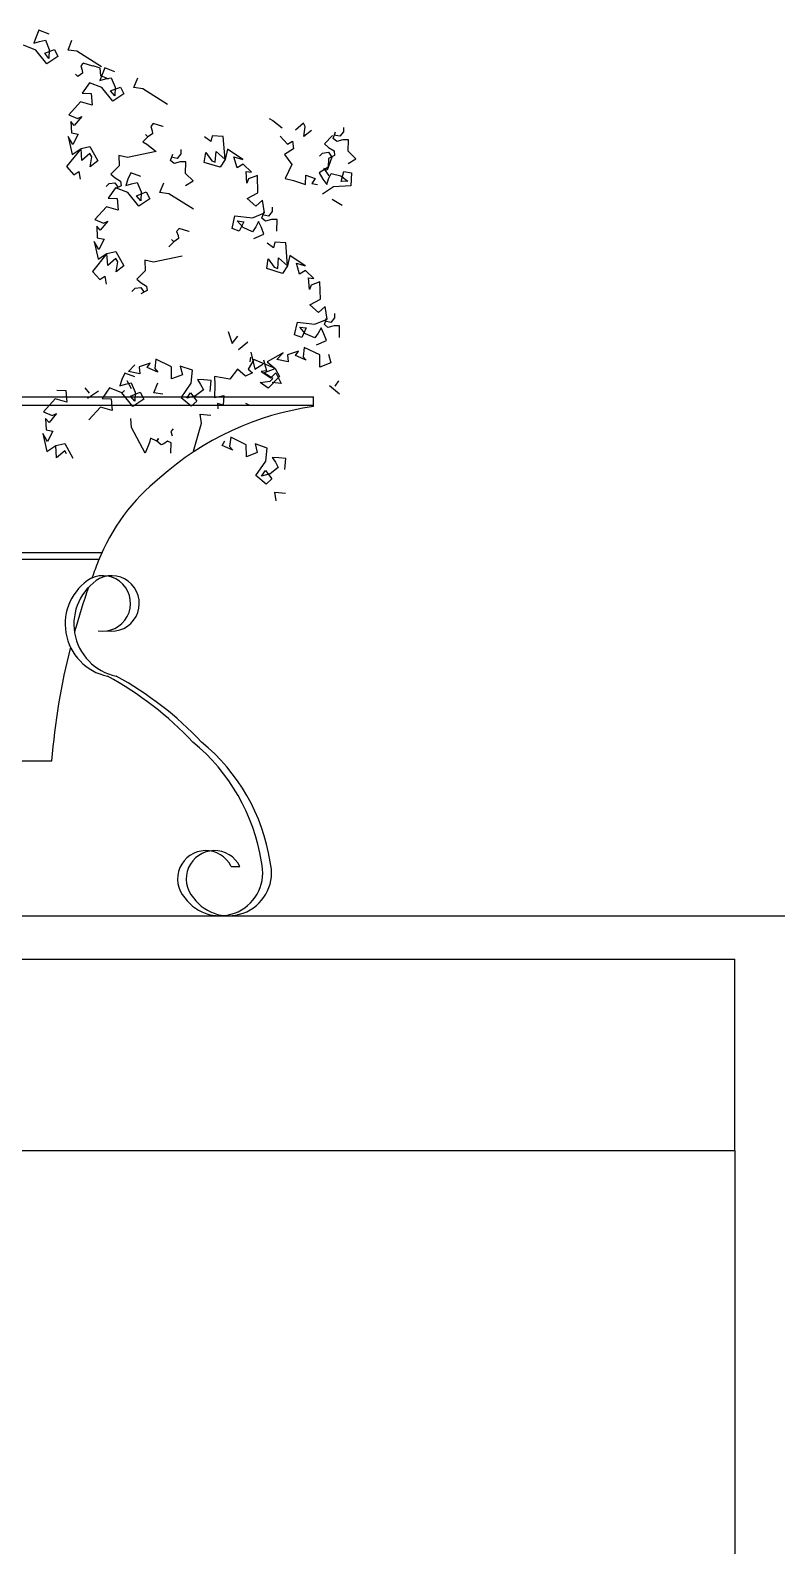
# Model space of a CAD drawing. Header units: millimetres. Extents: x 37301 to 64830, y 24173 to 38860.
# Drawn here: x 53384 to 53727, y 35043 to 35740 of the extents above; entities that cross this region are included whole.
import ezdxf

# ---------------------------------------------------------------- set-up
doc = ezdxf.new("R2010")
doc.units = ezdxf.units.MM

# ---------------------------------------------------------------- blocks, each defined once
blk = doc.blocks.new('A$C43EA375E')
for p, q in [((926.41, 1207.04), (925.15, 1204.01)), ((931.06, 1205.23), (926.41, 1207.04)), ((925.02, 1197.93), (919.36, 1200.15)), ((925.15, 1204.01), (924.14, 1201.16)), ((924.14, 1201.16), (926.7, 1201.96)), ((926.7, 1201.96), (929.43, 1202.5)), ((929.43, 1202.5), (931.19, 1198.22)), ((931.19, 1198.22), (931.02, 1194.11)), ((939.79, 1197.95), (941.61, 1202.45)), ((930.1, 1191.67), (925.02, 1197.93)), ((929.09, 1196.46), (933.58, 1198.18)), ((931.02, 1194.11), (929.09, 1196.46)), ((935.13, 1195.03), (930.1, 1191.67)), ((933.58, 1198.18), (935.13, 1195.03)), ((943.9, 1197.38), (939.79, 1197.95)), ((955.23, 1190.23), (943.9, 1197.38)), ((946.72, 1191.96), (945.61, 1190.63)), ((951.21, 1190.59), (946.72, 1191.96)), ((944.24, 1185.84), (943.22, 1186.93)), ((943.22, 1186.93), (944.24, 1185.84)), ((946.41, 1187.27), (944.24, 1185.84)), ((945.61, 1190.63), (946.3, 1188.64)), ((946.3, 1188.64), (946.41, 1187.27)), ((951.37, 1190.74), (951.21, 1190.59)), ((954.51, 1189.57), (951.37, 1190.74)), ((955.42, 1186.77), (954.41, 1183.91)), ((954.41, 1183.91), (956.97, 1184.71)), ((954.85, 1186.08), (954.51, 1189.57)), ((958.58, 1184.58), (954.85, 1186.08)), ((956.67, 1189.79), (955.42, 1186.77)), ((961.33, 1187.99), (956.67, 1189.79)), ((956.97, 1184.71), (959.69, 1185.26)), ((959.69, 1185.26), (961.46, 1180.97)), ((970.05, 1180.71), (971.87, 1185.2)), ((949.63, 1182.9), (946.27, 1178.12)), ((946.27, 1178.12), (950.38, 1177.95)), ((955.29, 1180.68), (949.63, 1182.9)), ((950.38, 1177.95), (950.84, 1172.62)), ((960.37, 1174.43), (955.29, 1180.68)), ((959.36, 1179.21), (963.85, 1180.93)), ((961.29, 1176.86), (959.36, 1179.21)), ((965.4, 1177.78), (960.37, 1174.43)), ((961.46, 1180.97), (961.29, 1176.86)), ((963.85, 1180.93), (965.4, 1177.78)), ((974.17, 1180.13), (970.05, 1180.71)), ((985.5, 1172.98), (974.17, 1180.13)), ((945.47, 1174.13), (940.14, 1168.21)), ((950.84, 1172.62), (945.47, 1174.13)), ((940.14, 1168.21), (944.17, 1166.53)), ((942.66, 1163.34), (941.07, 1165.18)), ((941.07, 1165.18), (941.32, 1159.89)), ((946.1, 1167.45), (942.66, 1163.34)), ((944.17, 1166.53), (946.1, 1167.45)), ((978.91, 1164.16), (977.8, 1162.83)), ((983.4, 1162.79), (978.91, 1164.16)), ((1032.22, 1166.47), (1034.01, 1165.5)), ((1034.01, 1165.5), (1038.28, 1162.18)), ((1048.05, 1164.29), (1044.36, 1161.1)), ((1048.85, 1162.82), (1048.05, 1164.29)), ((941.99, 1154.52), (939.89, 1158.22)), ((939.89, 1158.22), (941.74, 1149.99)), ((941.32, 1159.89), (944.46, 1159.27)), ((944.46, 1159.27), (941.99, 1154.52)), ((976.43, 1158.03), (974.23, 1155.69)), ((976.43, 1158.03), (975.4, 1159.13)), ((975.4, 1159.13), (976.43, 1158.03)), ((978.6, 1159.47), (976.43, 1158.03)), ((977.8, 1162.83), (978.49, 1160.84)), ((978.49, 1160.84), (978.6, 1159.47)), ((983.56, 1162.94), (983.4, 1162.79)), ((1005.49, 1155.89), (1002.57, 1158.08)), ((1006.08, 1158.55), (1005.49, 1155.89)), ((1011.12, 1158.2), (1006.08, 1158.55)), ((1012.03, 1147.61), (1011.12, 1158.2)), ((1037.27, 1158.37), (1040.67, 1154.63)), ((1048.14, 1158.16), (1048.85, 1162.82)), ((1051.74, 1160.93), (1048.14, 1158.16)), ((1061.44, 1158.64), (1057.68, 1154.84)), ((1061.69, 1157.36), (1062.71, 1160.3)), ((1063.33, 1155.98), (1061.69, 1157.36)), ((1064.72, 1158.3), (1062.06, 1158.89)), ((1066.16, 1156.69), (1063.33, 1155.98)), ((1066.43, 1160.4), (1064.72, 1158.3)), ((1068.74, 1156.76), (1066.16, 1156.69)), ((1066.41, 1162.42), (1066.43, 1160.4)), ((1068.66, 1151.41), (1068.74, 1156.76)), ((945.76, 1152.68), (939.09, 1144.4)), ((941.74, 1149.99), (945.76, 1152.68)), ((945.76, 1152.68), (949.88, 1153.6)), ((946.18, 1147.13), (945.76, 1152.68)), ((949.88, 1150.33), (946.18, 1147.13)), ((949.88, 1153.6), (953.57, 1146.97)), ((950.67, 1148.86), (949.88, 1150.33)), ((963.12, 1149.53), (963.26, 1144.68)), ((967.18, 1148.63), (963.12, 1149.53)), ((980.29, 1151.39), (967.18, 1148.63)), ((974.23, 1155.69), (976.01, 1154.72)), ((976.01, 1154.72), (980.29, 1151.39)), ((986.9, 1147.23), (987.92, 1150.17)), ((991.64, 1150.27), (989.93, 1148.16)), ((991.62, 1152.28), (991.64, 1150.27)), ((1002.45, 1146.33), (1003.13, 1150.83)), ((1003.13, 1150.83), (1005.84, 1146.97)), ((1007.44, 1146.46), (1007.89, 1151.32)), ((1007.89, 1151.32), (1012.03, 1147.61)), ((1013.08, 1152.34), (1012.03, 1147.61)), ((1020.1, 1147.68), (1013.08, 1152.34)), ((1043.52, 1152.53), (1039.28, 1149.89)), ((1039.28, 1149.89), (1042.72, 1145.27)), ((1040.67, 1154.63), (1042.93, 1156.14)), ((1042.93, 1156.14), (1043.52, 1152.53)), ((1055.44, 1149.14), (1056.82, 1150.61)), ((1056.82, 1150.61), (1059.51, 1150.95)), ((1057.68, 1154.84), (1059.59, 1153.1)), ((1059.51, 1150.95), (1061.02, 1148.68)), ((1062.34, 1149.53), (1059.57, 1148.11)), ((1059.59, 1153.1), (1062.11, 1151.66)), ((1062.11, 1151.66), (1062.34, 1149.53)), ((1072.11, 1148), (1068.66, 1151.41)), ((939.09, 1144.4), (942.49, 1140.67)), ((949.96, 1144.2), (950.67, 1148.86)), ((953.57, 1146.97), (949.96, 1144.2)), ((963.26, 1144.68), (959.5, 1140.87)), ((988.54, 1145.85), (986.9, 1147.23)), ((989.93, 1148.16), (987.28, 1148.75)), ((991.37, 1146.55), (988.54, 1145.85)), ((993.95, 1146.62), (991.37, 1146.55)), ((993.87, 1141.27), (993.95, 1146.62)), ((1009.7, 1144.1), (1002.45, 1146.33)), ((1005.84, 1146.97), (1007.44, 1146.46)), ((1012.03, 1147.61), (1009.7, 1144.1)), ((1017.53, 1143.76), (1016.03, 1148.9)), ((1016.03, 1148.9), (1020.1, 1147.68)), ((1020.24, 1145.48), (1017.53, 1143.76)), ((1024.08, 1141.84), (1020.24, 1145.48)), ((1042.72, 1145.27), (1039.7, 1138.89)), ((1059.44, 1144.18), (1055.26, 1141.44)), ((1057.37, 1143.52), (1059.76, 1140.2)), ((1058.96, 1142.76), (1057.37, 1143.52)), ((1061.02, 1148.68), (1058.96, 1142.76)), ((1059.57, 1148.11), (1059.44, 1144.18)), ((1068.56, 1145.84), (1072.11, 1148)), ((942.49, 1140.67), (944.76, 1142.18)), ((944.76, 1142.18), (945.35, 1138.57)), ((957.26, 1135.18), (958.65, 1136.65)), ((958.65, 1136.65), (961.33, 1136.98)), ((959.5, 1140.87), (961.41, 1139.14)), ((961.33, 1136.98), (962.84, 1134.72)), ((964.17, 1135.56), (961.39, 1134.14)), ((961.41, 1139.14), (963.94, 1137.69)), ((963.94, 1137.69), (964.17, 1135.56)), ((967.36, 1138.55), (966.35, 1135.7)), ((966.35, 1135.7), (968.91, 1136.49)), ((968.62, 1141.57), (967.36, 1138.55)), ((973.27, 1139.77), (968.62, 1141.57)), ((968.91, 1136.49), (971.64, 1137.04)), ((971.64, 1137.04), (973.4, 1132.76)), ((982, 1132.49), (983.82, 1136.99)), ((993.77, 1135.71), (997.32, 1137.87)), ((997.32, 1137.87), (993.87, 1141.27)), ((1022.02, 1136.72), (1021.65, 1142.07)), ((1021.65, 1142.07), (1024.08, 1141.84)), ((1022.77, 1138.72), (1022.02, 1136.72)), ((1026.84, 1140.3), (1022.77, 1138.72)), ((1027.09, 1132.34), (1026.84, 1140.3)), ((1039.7, 1138.89), (1043.44, 1137.92)), ((1043.44, 1137.92), (1048.97, 1136.16)), ((1048.97, 1136.16), (1049.18, 1140.49)), ((1049.18, 1140.49), (1053.46, 1138.98)), ((1053.46, 1138.98), (1051.91, 1136.67)), ((1051.91, 1136.67), (1054.43, 1136.16)), ((1055.26, 1141.44), (1056.98, 1138.66)), ((1056.98, 1138.66), (1058.71, 1136.18)), ((1058.71, 1136.18), (1059.56, 1138.72)), ((1059.56, 1138.72), (1060.7, 1141.26)), ((1060.7, 1141.26), (1065.21, 1140.19)), ((1065.21, 1140.19), (1068.45, 1137.66)), ((1065.42, 1137.46), (1066.63, 1142.11)), ((1068.45, 1137.66), (1065.42, 1137.46)), ((1066.63, 1142.11), (1070.1, 1141.54)), ((1070.1, 1141.54), (1069.89, 1135.49)), ((961.57, 1134.69), (958.21, 1129.9)), ((958.21, 1129.9), (962.32, 1129.73)), ((967.23, 1132.46), (961.57, 1134.69)), ((962.32, 1129.73), (962.78, 1124.4)), ((972.31, 1126.21), (967.23, 1132.46)), ((971.3, 1131), (975.79, 1132.72)), ((973.23, 1128.65), (971.3, 1131)), ((977.34, 1129.57), (972.31, 1126.21)), ((973.4, 1132.76), (973.23, 1128.65)), ((975.79, 1132.72), (977.34, 1129.57)), ((986.11, 1131.92), (982, 1132.49)), ((997.44, 1124.76), (986.11, 1131.92)), ((1022.17, 1129.71), (1027.09, 1132.34)), ((1026.2, 1126.18), (1022.17, 1129.71)), ((1029.28, 1128.91), (1026.2, 1126.18)), ((1030.17, 1123.13), (1029.28, 1128.91)), ((1061.85, 1135.01), (1056.74, 1131.7)), ((1061.21, 1129.43), (1065.81, 1126.7)), ((1069.89, 1135.49), (1061.85, 1135.01)), ((957.41, 1125.91), (952.09, 1119.99)), ((962.78, 1124.4), (957.41, 1125.91)), ((1015.24, 1115.9), (1016.55, 1121.81)), ((1016.55, 1121.81), (1024.54, 1120.81)), ((1024.54, 1120.81), (1030.17, 1123.13)), ((1028.9, 1120.7), (1029.92, 1123.64)), ((1031.93, 1121.64), (1029.27, 1122.23)), ((1033.63, 1123.74), (1031.93, 1121.64)), ((1033.62, 1125.76), (1033.63, 1123.74)), ((952.09, 1119.99), (956.11, 1118.31)), ((954.6, 1115.12), (953.01, 1116.97)), ((953.01, 1116.97), (953.26, 1111.68)), ((958.04, 1119.24), (954.6, 1115.12)), ((956.11, 1118.31), (958.04, 1119.24)), ((990.85, 1115.94), (989.74, 1114.62)), ((989.74, 1114.62), (990.43, 1112.63)), ((995.34, 1114.58), (990.85, 1115.94)), ((995.5, 1114.72), (995.34, 1114.58)), ((1018.54, 1114.7), (1015.24, 1115.9)), ((1020.3, 1116.33), (1017.57, 1119.41)), ((1017.57, 1119.41), (1020.59, 1119.05)), ((1020.59, 1119.05), (1018.54, 1114.7)), ((1024.53, 1114.46), (1020.3, 1116.33)), ((1026.12, 1116.74), (1024.53, 1114.46)), ((1027.42, 1119.09), (1026.12, 1116.74)), ((1028.67, 1116.33), (1027.42, 1119.09)), ((1029.85, 1113.28), (1028.67, 1116.33)), ((1030.54, 1119.32), (1028.9, 1120.7)), ((1033.36, 1120.02), (1030.54, 1119.32)), ((1035.94, 1120.1), (1033.36, 1120.02)), ((1035.86, 1114.74), (1035.94, 1120.1)), ((953.93, 1106.31), (951.83, 1110)), ((951.83, 1110), (953.68, 1101.77)), ((953.26, 1111.68), (956.41, 1111.05)), ((956.41, 1111.05), (953.93, 1106.31)), ((988.37, 1109.82), (986.17, 1107.47)), ((988.37, 1109.82), (987.35, 1110.91)), ((987.35, 1110.91), (988.37, 1109.82)), ((990.54, 1111.26), (988.37, 1109.82)), ((990.43, 1112.63), (990.54, 1111.26)), ((1025.24, 1111.36), (1029.85, 1113.28)), ((1034.23, 1107.02), (1031.31, 1109.22)), ((1034.82, 1109.68), (1034.23, 1107.02)), ((1039.86, 1109.33), (1034.82, 1109.68)), ((1040.77, 1098.75), (1039.86, 1109.33)), ((957.71, 1104.46), (951.04, 1096.19)), ((953.68, 1101.77), (957.71, 1104.46)), ((957.71, 1104.46), (961.82, 1105.38)), ((958.13, 1098.92), (957.71, 1104.46)), ((961.82, 1102.11), (958.13, 1098.92)), ((961.82, 1105.38), (965.51, 1098.75)), ((962.62, 1100.64), (961.82, 1102.11)), ((975.07, 1101.31), (975.21, 1096.46)), ((979.12, 1100.42), (975.07, 1101.31)), ((992.23, 1103.18), (979.12, 1100.42)), ((1031.19, 1097.46), (1031.87, 1101.96)), ((1031.87, 1101.96), (1034.58, 1098.1)), ((1036.18, 1097.6), (1036.63, 1102.45)), ((1036.63, 1102.45), (1040.77, 1098.75)), ((1041.82, 1103.47), (1040.77, 1098.75)), ((1048.84, 1098.81), (1041.82, 1103.47)), ((951.04, 1096.19), (954.43, 1092.45)), ((954.43, 1092.45), (956.7, 1093.96)), ((956.7, 1093.96), (957.29, 1090.35)), ((961.9, 1095.98), (962.62, 1100.64)), ((965.51, 1098.75), (961.9, 1095.98)), ((975.21, 1096.46), (971.44, 1092.66)), ((1038.44, 1095.23), (1031.19, 1097.46)), ((1034.58, 1098.1), (1036.18, 1097.6)), ((1040.77, 1098.75), (1038.44, 1095.23)), ((1046.27, 1094.89), (1044.77, 1100.03)), ((1044.77, 1100.03), (1048.84, 1098.81)), ((1048.98, 1096.61), (1046.27, 1094.89)), ((1052.82, 1092.97), (1048.98, 1096.61)), ((969.2, 1086.96), (970.59, 1088.43)), ((970.59, 1088.43), (973.27, 1088.77)), ((971.44, 1092.66), (973.35, 1090.92)), ((973.27, 1088.77), (974.78, 1086.5)), ((976.11, 1087.35), (973.34, 1085.93)), ((973.35, 1090.92), (975.88, 1089.47)), ((975.88, 1089.47), (976.11, 1087.35)), ((1050.76, 1087.85), (1050.39, 1093.2)), ((1050.39, 1093.2), (1052.82, 1092.97)), ((1051.51, 1089.85), (1050.76, 1087.85)), ((1055.58, 1091.43), (1051.51, 1089.85)), ((1055.83, 1083.47), (1055.58, 1091.43)), ((1050.91, 1080.84), (1055.83, 1083.47)), ((1054.93, 1077.31), (1050.91, 1080.84)), ((1058.02, 1080.04), (1054.93, 1077.31)), ((1058.91, 1074.26), (1058.02, 1080.04)), ((1043.98, 1067.03), (1045.29, 1072.94)), ((1045.29, 1072.94), (1053.28, 1071.94)), ((1053.28, 1071.94), (1058.91, 1074.26)), ((1057.64, 1071.83), (1058.66, 1074.77)), ((1060.67, 1072.77), (1058.01, 1073.36)), ((1062.37, 1074.87), (1060.67, 1072.77)), ((1062.36, 1076.89), (1062.37, 1074.87)), ((1013.39, 1068.65), (1015.33, 1063.13)), ((1015.33, 1063.13), (1017.86, 1066.38)), ((1047.28, 1065.83), (1043.98, 1067.03)), ((1049.04, 1067.46), (1046.31, 1070.55)), ((1046.31, 1070.55), (1049.33, 1070.19)), ((1049.33, 1070.19), (1047.28, 1065.83)), ((1053.27, 1065.59), (1049.04, 1067.46)), ((1054.86, 1067.87), (1053.27, 1065.59)), ((1056.16, 1070.22), (1054.86, 1067.87)), ((1057.41, 1067.46), (1056.16, 1070.22)), ((1058.59, 1064.41), (1057.41, 1067.46)), ((1059.28, 1070.45), (1057.64, 1071.83)), ((1062.1, 1071.16), (1059.28, 1070.45)), ((1064.68, 1071.23), (1062.1, 1071.16)), ((1064.6, 1065.88), (1064.68, 1071.23)), ((1022.46, 1063.65), (1018.1, 1060.16)), ((1023.91, 1059), (1025.62, 1051.22)), ((1045.74, 1059.55), (1040.73, 1057.83)), ((1044.41, 1057.5), (1045.74, 1059.55)), ((1048.38, 1061.28), (1047.9, 1056.94)), ((1055.56, 1057.82), (1048.38, 1061.28)), ((1053.98, 1062.49), (1058.59, 1064.41)), ((967.57, 1050.22), (970.53, 1053.27)), ((977.55, 1054.09), (972.54, 1052.37)), ((972.54, 1052.37), (972.81, 1049.17)), ((976.22, 1052.04), (977.55, 1054.09)), ((981.13, 1049.89), (976.22, 1052.04)), ((980.19, 1055.82), (979.7, 1051.49)), ((987.36, 1052.36), (980.19, 1055.82)), ((987.42, 1046.78), (987.36, 1052.36)), ((991.42, 1052.71), (992.41, 1048.72)), ((996.95, 1050.83), (991.42, 1052.71)), ((1025.23, 1055.63), (1022.6, 1051.33)), ((1023.52, 1054.68), (1023.89, 1056.78)), ((1035.04, 1051.54), (1025.23, 1055.63)), ((1025.62, 1051.22), (1029.33, 1053.52)), ((1029.7, 1055.62), (1031.04, 1050.43)), ((1038.72, 1058.73), (1031.33, 1054.66)), ((1031.33, 1054.66), (1035.04, 1051.54)), ((1035.76, 1055.68), (1038.72, 1058.73)), ((1041.01, 1054.63), (1035.76, 1055.68)), ((1040.73, 1057.83), (1041.01, 1054.63)), ((1049.32, 1055.35), (1044.41, 1057.5)), ((1047.9, 1056.94), (1049.32, 1055.35)), ((1055.61, 1052.24), (1055.56, 1057.82)), ((1060.6, 1054.17), (1055.61, 1052.24)), ((1059.61, 1058.17), (1060.6, 1054.17)), ((964.6, 1046.47), (963.59, 1043.61)), ((965.86, 1049.49), (964.6, 1046.47)), ((970.52, 1047.69), (965.86, 1049.49)), ((966.15, 1044.41), (968.88, 1044.96)), ((966.85, 1046.08), (968.89, 1042.39)), ((972.81, 1049.17), (967.57, 1050.22)), ((968.88, 1044.96), (970.64, 1040.68)), ((979.7, 1051.49), (981.13, 1049.89)), ((992.41, 1048.72), (987.42, 1046.78)), ((996.4, 1044.77), (996.95, 1050.83)), ((1002.28, 1046.35), (999.26, 1046.52)), ((999.26, 1046.52), (1000.74, 1044.28)), ((1005.53, 1045.98), (1002.28, 1046.35)), ((1005.1, 1041.01), (1005.53, 1045.98)), ((1007.21, 1047.85), (1007.33, 1044)), ((1014.18, 1046.73), (1007.21, 1047.85)), ((1017.66, 1051.33), (1014.18, 1046.73)), ((1021.38, 1048), (1017.66, 1051.33)), ((1024.68, 1049.57), (1021.38, 1048)), ((1022.6, 1051.33), (1024.68, 1049.57)), ((1028.07, 1045.14), (1032.75, 1045.76)), ((1031.74, 1042.45), (1028.07, 1045.14)), ((1031.04, 1050.43), (1028.61, 1050.21)), ((1028.61, 1050.21), (1033.05, 1047.33)), ((1029.84, 1049.59), (1035.04, 1051.54)), ((1033.93, 1046.94), (1029.84, 1049.59)), ((1037.08, 1047.85), (1031.74, 1042.45)), ((1032.75, 1045.76), (1033.93, 1046.94)), ((1033.05, 1047.33), (1035.4, 1049.52)), ((1037.81, 1044.74), (1033.59, 1045.19)), ((1035.04, 1051.54), (1037.08, 1047.85)), ((1035.4, 1049.52), (1037.81, 1044.74)), ((1062.6, 1043.4), (1064.32, 1045.91)), ((719.74, 1038.53), (1052.65, 1038.53)), ((934.66, 1041.54), (938.77, 1041.38)), ((938.77, 1041.38), (939.23, 1036.04)), ((949.68, 1040.29), (947.75, 1042.64)), ((953.79, 1041.21), (948.75, 1037.85)), ((958.81, 1042.61), (955.45, 1037.82)), ((964.48, 1040.38), (958.81, 1042.61)), ((963.59, 1043.61), (966.15, 1044.41)), ((969.55, 1034.13), (964.48, 1040.38)), ((964.55, 1040.3), (965.74, 1041.48)), ((968.55, 1038.91), (973.03, 1040.64)), ((970.48, 1036.56), (968.55, 1038.91)), ((970.64, 1040.68), (970.48, 1036.56)), ((973.03, 1040.64), (974.59, 1037.49)), ((979.24, 1040.41), (981.06, 1044.91)), ((983.36, 1039.84), (979.24, 1040.41)), ((991.81, 1038.14), (996.4, 1044.77)), ((996.45, 1034.25), (991.81, 1038.14)), ((994.41, 1037.94), (996.13, 1040.45)), ((998.41, 1038.93), (994.41, 1037.94)), ((996.13, 1040.45), (999.04, 1036.62)), ((1002.03, 1041.82), (998.41, 1038.93)), ((1000.74, 1044.28), (1002.03, 1041.82)), ((1007.33, 1044), (1007.19, 1038.19)), ((1007.19, 1038.19), (1011.4, 1039.19)), ((1011.4, 1039.19), (1011.14, 1034.66)), ((1052.65, 1034.06), (1052.65, 1038.53)), ((1064.64, 1039.71), (1060.01, 1043.6)), ((719.74, 1034.74), (1052.65, 1034.74)), ((933.86, 1037.55), (928.53, 1031.63)), ((928.53, 1031.63), (932.56, 1029.96)), ((939.23, 1036.04), (933.86, 1037.55)), ((954.66, 1033.83), (949.33, 1027.91)), ((960.03, 1032.32), (954.66, 1033.83)), ((955.45, 1037.82), (959.57, 1037.65)), ((959.57, 1037.65), (960.03, 1032.32)), ((974.59, 1037.49), (969.55, 1034.13)), ((999.04, 1036.62), (996.45, 1034.25)), ((1008.49, 1035.51), (1008.71, 1032.95)), ((1011.14, 1034.66), (1008.49, 1035.51)), ((1021.45, 1035.61), (1023.25, 1034.69)), ((931.05, 1026.76), (929.45, 1028.61)), ((929.45, 1028.61), (929.7, 1023.32)), ((934.49, 1030.88), (931.05, 1026.76)), ((932.56, 1029.96), (934.49, 1030.88)), ((968.95, 1024.39), (968.68, 1028.54)), ((975.27, 1012.57), (968.95, 1024.39)), ((997.45, 1013.61), (1001.15, 1026.49)), ((1000.55, 1030.6), (1005.38, 1030.11)), ((1001.15, 1026.49), (1000.55, 1030.6)), ((930.38, 1017.95), (928.28, 1021.64)), ((928.28, 1021.64), (930.12, 1013.41)), ((929.7, 1023.32), (932.85, 1022.69)), ((932.85, 1022.69), (930.38, 1017.95)), ((977.27, 1017.61), (975.27, 1012.57)), ((977.7, 1019.6), (977.27, 1017.61)), ((980.57, 1018.14), (977.7, 1019.6)), ((980.57, 1018.14), (981.33, 1019.43)), ((981.33, 1019.43), (980.57, 1018.14)), ((982.55, 1016.46), (980.57, 1018.14)), ((985.56, 1018.16), (983.84, 1016.94)), ((987.14, 1017.47), (985.56, 1018.16)), ((988.09, 1023.86), (986.99, 1022.54)), ((986.99, 1022.54), (987.68, 1020.54)), ((987.08, 1012.77), (987.14, 1017.47)), ((1010.61, 1016.22), (1011.94, 1018.27)), ((1014.59, 1020), (1014.1, 1015.66)), ((1021.76, 1016.54), (1014.59, 1020)), ((930.12, 1013.41), (934.15, 1016.1)), ((934.15, 1016.1), (938.26, 1017.03)), ((934.57, 1010.56), (934.15, 1016.1)), ((938.26, 1013.75), (934.57, 1010.56)), ((938.26, 1017.03), (941.96, 1010.39)), ((939.06, 1012.28), (938.26, 1013.75)), ((983.84, 1016.94), (982.55, 1016.46)), ((987.27, 1012.67), (987.08, 1012.77)), ((1015.53, 1014.07), (1010.61, 1016.22)), ((1014.1, 1015.66), (1015.53, 1014.07)), ((1021.81, 1010.96), (1021.76, 1016.54)), ((1026.8, 1012.89), (1021.81, 1010.96)), ((1025.81, 1016.89), (1026.8, 1012.89)), ((1031.35, 1015), (1025.81, 1016.89)), ((1030.79, 1008.94), (1031.35, 1015)), ((1036.67, 1010.52), (1033.65, 1010.69)), ((1033.65, 1010.69), (1035.13, 1008.46)), ((1039.93, 1010.16), (1036.67, 1010.52)), ((1039.5, 1005.18), (1039.93, 1010.16)), ((1026.21, 1002.32), (1030.79, 1008.94)), ((1028.81, 1002.11), (1030.52, 1004.62)), ((1030.52, 1004.62), (1033.43, 1000.79)), ((1036.42, 1005.99), (1032.8, 1003.1)), ((1035.13, 1008.46), (1036.42, 1005.99)), ((1030.84, 998.42), (1026.21, 1002.32)), ((1032.8, 1003.1), (1028.81, 1002.11)), ((1033.43, 1000.79), (1030.84, 998.42)), ((1034.95, 994.77), (1039.77, 994.28)), ((1035.55, 990.66), (1034.95, 994.77)), ((816.99, 966.97), (955.4, 966.97)), ((816.99, 963.94), (954.11, 963.94)), ((889.66, 871.15), (932.28, 871.15)), ((1014.79, 822.71), (1018.81, 822.71))]:
    blk.add_line(p, q)
at = {"ltscale": 1.5}
for p, q in [((486.08, 800), (1286.32, 800)), ((526.08, 780), (1246.32, 780)), ((1246.32, 692.02), (1246.32, 780)), ((551.99, 692.02), (1246.32, 692.02)), ((1246.32, 692.02), (1246.32, 0))]:
    blk.add_line(p, q, dxfattribs=at)
for centre, radius, start, end in [((1070.72, 902.73), 132.56, 97.83485, 131.97373), ((1038.72, 929.74), 91.27, 128.37506, 158.65223), ((1246.46, 846.18), 315.18, 158.25211, 159.7476), ((962.95, 934.1), 24.49, 121.08476, 258.17023), ((966.97, 934.1), 24.49, 121.08476, 258.17023), ((955.8, 943.58), 12.74, 259.97037, 115.52978), ((959.82, 943.58), 12.74, 259.97037, 115.52978), ((1246.46, 846.18), 315.18, 160.5836, 164.49221), ((1246.46, 846.18), 315.18, 165.80953, 175.45617), ((882.86, 772.43), 156.83, 43.20972, 61.40268), ((886.89, 772.43), 156.83, 43.20972, 61.40268), ((941.12, 811.17), 88.61, 8.87615, 50.76463), ((945.14, 811.17), 88.61, 8.87615, 50.76463), ((1003.14, 816.94), 13, 26.34935, 221.65559), ((1007.17, 816.94), 13, 26.34935, 221.65559), ((1009.55, 819.78), 19.79, 215.45772, 14.83297), ((1013.57, 819.78), 19.79, 215.45772, 14.83297)]:
    blk.add_arc(centre, radius, start, end)

msp = doc.modelspace()

# ---------------------------------------------------------------- block references
msp.add_blockref('A$C43EA375E', (52461.33, 34532.75))

doc.saveas('drawing.dxf')
